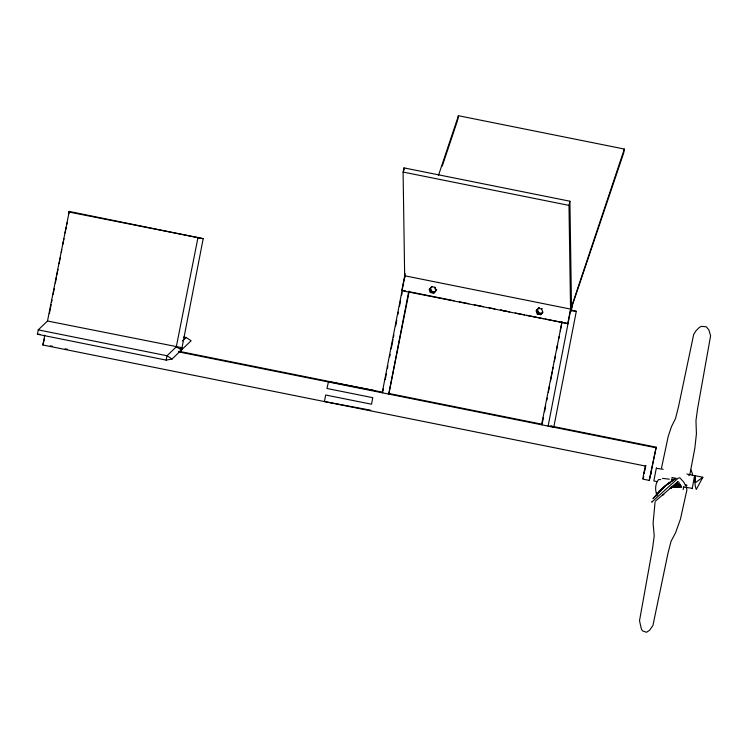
<?xml version="1.0" encoding="UTF-8"?>
<svg xmlns="http://www.w3.org/2000/svg" width="748" height="748" viewBox="0 0 748 748"><rect width="100%" height="100%" fill="white"/><g stroke="black" fill="none" stroke-linecap="round" stroke-linejoin="round"><path stroke-width="1.12" d="M694.892 476.242L694.78 475.635L694.658 479.58A7.087 0.645 84.3 0 0 695.397 486.527L696.266 489.519L702.84 477.252L686.898 474.045M692.368 475.653L692.461 473.811L690.918 469.912M655.042 502.189L653.088 523.301L654.229 535.802L652.611 548.004L639.512 620.7L641.41 629.171L642.607 630.919L646.515 632.284L649.629 630.237L652.939 625.412L667.973 553.296L671.059 541.29L675.556 532.819L680.409 519.234L686.851 490.174L686.412 486.761M457.804 119.615L458.449 115.716L624.337 149.039L623.701 152.938L570.574 310.532L576.297 311.364L553.838 426.93L548.116 426.098L571.491 305.82L569.911 201.212L404.014 167.889L403.088 172.059L404.687 277.209L405.238 276.676M572.491 303.959L571.182 311.29M656.146 495.999L656.744 492.848M183.915 337.039L186.102 337.47L191.123 340.751L172.049 359.021L166.187 360.115L37.4 334.244L38.251 329.877L47.507 321.014L69.255 211.45L203.204 238.677L181.166 352.065L178.875 351.738M644.776 470.931L645.842 465.48L645.281 466.013L42.842 344.996L44.749 335.179M44.459 339.012L42.842 344.996M49.387 313.664L51.154 304.576M51.593 302.304L52.033 300.032M53.136 294.357L54.239 288.681M55.343 282.996L56.446 277.321M56.885 275.049L57.998 269.374M59.101 263.689L60.205 258.013M61.308 252.338L61.747 250.066M62.851 244.39L63.954 238.706M65.057 233.03L66.161 227.355M66.6 225.083L67.049 222.811M68.807 213.722L69.255 211.45M166.187 360.115L167.028 355.749L176.285 346.876L198.033 237.322M545.152 319.022L568.031 323.613L401.769 290.645L405.126 273.684M405.051 275.32L382.219 392.775L382.78 392.242M383.004 391.101L383.444 388.81M385.229 379.657L386.333 373.935M387.445 368.212L387.894 365.931M389.671 356.777L390.119 354.487M391.232 348.764L393.009 339.611M393.457 337.32L393.897 335.029M395.683 325.876L396.786 320.163M397.899 314.441L398.347 312.15M399.46 306.428L400.573 300.705M401.685 294.983L402.125 292.702M409.25 291.075L388.773 394.093L408.689 291.608L454.073 300.724M542.337 423.116L543.45 417.421M544.553 411.727L545.657 406.033M546.769 400.339L547.209 398.058M548.321 392.373L549.425 386.679M550.528 380.984L552.305 371.868M552.744 369.596L553.183 367.315M554.296 361.621L555.399 355.926M556.503 350.232L557.615 344.548M558.719 338.853L559.158 336.572M560.271 330.878L562.038 321.771L541.561 424.789L542.122 424.256M567.667 323.968L570.556 309.092L404.668 275.769M645.281 466.013L642.738 479.094L649.292 480.412L656.202 447.173L550.893 426.014M643.299 478.561L643.719 476.383M649.292 480.412L656.202 447.173M661.513 467.996L668.226 436.318L671.489 426.622L675.491 418.618L678.501 406.697L693.695 334.421L696.014 330.766L699.305 327.456L701.353 326.362L706.271 326.764L708.898 329.971L710.6 335.805L697.65 408.343L695.958 420.619L696.425 433.765L694.845 448.239L690.011 473.718L688.889 475.709M683.13 489.613L683.803 486.368M570.574 310.532L568.985 205.382L569.911 201.212M644.43 471.39L644.056 473.278L644.383 472.194M438.421 175.556L458.449 115.716M442.255 166.084L457.439 120.718M624.337 149.039L572.052 305.287L571.135 309.999L576.297 311.364M657.417 494.886L658.661 491.688L667.244 484.19L675.771 478.44L665.683 485.63L660.568 490.707M658.006 493.203L658.661 491.688L667.244 484.19L670.348 482.769M663.233 469.295L656.286 468.295L653.827 480.936L657.314 481.703M684.355 487.126L692.424 488.351M652.892 498.673L663.083 488.182M430.324 292.533L431.624 291.29L434.897 291.944L433.597 293.188L430.324 292.533L429.24 289.364L431.792 286.512M429.24 289.364L431.989 286.456M433.597 293.188L436.43 290.065M537.279 314.01L538.579 312.776L541.851 313.431L540.552 314.674L537.279 314.01L536.194 310.85L538.878 307.867M539.308 307.465L536.559 310.495L537.653 313.655L540.926 314.319L542.936 312.112M540.552 314.674L542.739 312.168L541.655 309.008L538.382 308.354M653.453 498.009L665.683 485.63L674.21 479.038M652.181 501.646L651.686 502.151L678.193 478.14L679.829 477.776L683.859 482.217L685.626 485.817L687.01 485.321L685.682 484.545M37.4 334.244L39.953 334.328M182.493 340.929L186.102 337.47M431.428 286.867L435.074 287.167L435.794 289.28M374.626 390.606L328.512 381.667L326.96 388.474L372.794 397.684L371.522 404.219L325.689 395.019L324.417 401.554L370.812 410.231M536.194 310.85L537.485 309.607L538.579 312.776M541.655 309.008L542.15 308.531M655.257 501.272L678.174 481.525L670.086 488.566L679.399 482.899L670.143 488.313L680.39 484.311L670.33 487.874L681.054 485.499L672.611 487.013M662.831 495.176L663.869 494.335M702.84 477.252L695.528 482.582L694.331 476.775L692.237 488.715M668.179 483.489L670.273 482.591M670.507 487.397L681.503 486.481M672.929 486.733L678.286 486.574M660.755 479.533L658.511 479.599C654.977 483.909 654.939 490.436 657.015 495.438M672.994 486.892L681.783 487.275M662.447 478.402L669.404 479.169M671.723 479.421L674.042 479.683M203.204 238.677L68.694 211.983M47.507 321.014L182.007 347.708M676.145 478.346L671.872 477.486M403.088 172.059L568.985 205.382M434.523 292.3L431.25 291.645L430.165 288.485M541.477 313.786L538.205 313.132L537.12 309.962M434.242 292.571L430.97 291.907L429.885 288.747M541.206 314.048L537.924 313.393L536.84 310.233M541.056 314.197L537.784 313.534L536.69 310.373M433.971 292.833L430.698 292.178L429.604 289.018M403.284 290.523L405.575 290.981M459.347 301.781L468.818 303.688M474.223 304.773L483.563 306.652M489.089 307.755L494.914 308.924M509.687 311.897L500.534 310.055L506.246 311.196M515.279 313.019L524.563 314.88M526.545 315.282L543.45 318.676M183.55 337.395L185.728 337.825M178.866 351.279L382.639 392.214M388.362 393.364L541.739 424.172M179.436 352.046L655.641 447.697M38.251 329.877L167.028 355.749L172.049 359.021M50.266 345.838L52.556 346.305M65.151 348.83L67.442 349.288M694.593 476.841L694.78 475.635L695.528 482.582L694.658 476.009M550.734 426.108L553.838 426.93M179.099 351.523L181.166 352.065M671.704 478.944L673.873 479.608M176.285 346.876L181.586 349.886L180.006 348.708M656.473 467.939L656.585 468.547M434.7 287.522L435.785 290.682L436.71 289.794L434.392 292.421L431.119 291.767L430.035 288.606M430.53 288.13L431.624 291.29M404.014 167.889L404.051 170.217M650.741 473.69C650.358 476.551 651.527 470.417 650.741 473.69"/></g></svg>
